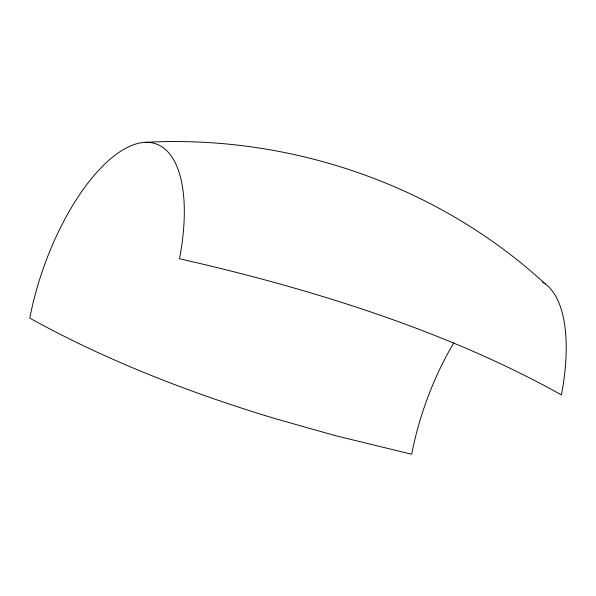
<?xml version="1.0" encoding="UTF-8"?>
<svg xmlns="http://www.w3.org/2000/svg" width="596" height="596" viewBox="0 0 596 596"><rect width="100%" height="100%" fill="white"/><g stroke="black" fill="none" stroke-linecap="round" stroke-linejoin="round"><path stroke-width="0.89" d="M145.111 142.362C290.327 134.391 437.941 185.118 545.176 283.867M542.397 282.072A153.403 64.532 -70.4 0 1 561.41 394.902C528.421 376.471 494.278 360.163 459.456 345.501A607.808 190.847 10.8 0 0 355.253 306.784C297.516 287.875 238.758 272.186 179.515 258.761A153.403 64.532 -70.4 0 0 131.947 145.372A153.403 64.532 -70.4 0 0 29.8 318.122C73.822 342.544 119.781 363.359 166.709 381.544A607.808 190.847 10.8 0 0 275.076 418.615L335.28 435.624L411.694 454.264A153.403 64.532 -70.4 0 1 453.854 342.834"/></g></svg>
